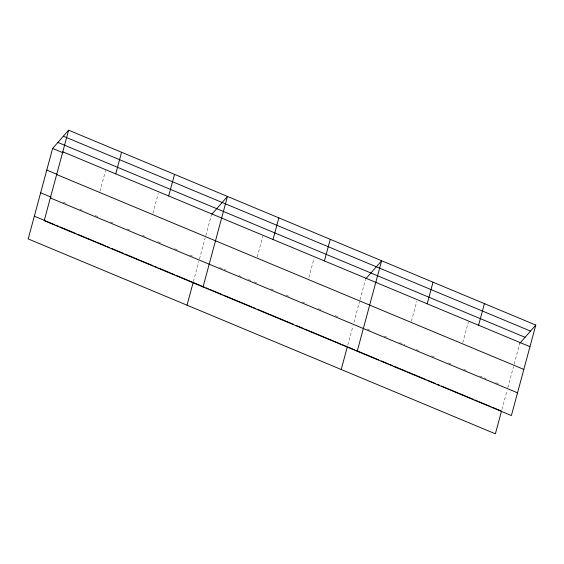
<?xml version="1.0" encoding="UTF-8"?>
<svg xmlns="http://www.w3.org/2000/svg" width="564" height="564" viewBox="0 0 564 564"><rect width="100%" height="100%" fill="white"/><g stroke="black" fill="none" stroke-linecap="round" stroke-linejoin="round"><path stroke-width="0.42" stroke-dasharray="2.82 2.11" d="M99.955 191.316L105.56 170.532M152.9 213.396L158.287 193.452M193.396 281.626L198.817 261.555M199.494 259.045L205.169 238.001M205.846 235.484L211.458 214.708M257.24 256.923L262.845 236.147M308.853 277.53L314.007 258.411M347.791 345.105L352.986 325.865M353.889 322.516L359.564 301.472M360.015 299.794L365.401 279.85M411.41 321.233L416.789 301.289M462.797 342.672L468.402 321.896M501.96 409.415L507.156 390.175M507.833 387.665L513.508 366.621M514.185 364.111L519.796 343.328M63.112 202.159L67.123 203.83M79.961 209.181L82.365 210.189M95.203 215.54L99.215 217.218M110.445 221.899L114.457 223.577M127.295 228.928L129.699 229.929M142.537 235.287L146.548 236.958M157.779 241.646L161.79 243.317M174.621 248.675L178.633 250.346M189.864 255.027L193.875 256.705M219.565 267.421L225.988 270.1M238.84 275.458L241.244 276.466M248.47 279.476L250.881 280.484M254.096 281.824L258.108 283.495M270.953 288.86L273.364 289.861M286.209 295.219L290.227 296.897M302.269 301.923L307.091 303.933M318.329 308.621L322.347 310.292M335.192 315.657L339.211 317.328M367.312 329.052L371.324 330.73M384.176 336.088L388.187 337.758M399.432 342.447L405.051 344.794M416.295 349.483L418.699 350.491M431.552 355.849L435.563 357.52M448.408 362.885L452.427 364.555M463.664 369.244L467.683 370.922M479.724 375.948L486.147 378.627M495.784 382.646L499.803 384.317"/><path stroke-width="0.85" d="M68.625 130.185L44.203 220.672L511.386 415.555L535.8 325.068L68.625 130.185L52.614 148.445L28.2 238.932L495.375 433.815L501.509 411.085L492.682 407.398M115.74 173.881L121.57 152.273M168.685 195.969L174.516 174.361M187.044 305.194L193.17 282.465M203.047 286.928L227.461 196.448L211.986 214.108M273.018 239.496L278.849 217.88M324.413 260.928L330.243 239.319M341.213 369.505L347.339 346.775L342.524 344.766M357.216 351.238L381.631 260.758L365.627 279.018M427.188 303.806L433.018 282.197M478.582 325.238L484.413 303.629M519.796 343.328L535.8 325.068M63.337 136.213L530.52 331.096M57.895 142.424L525.077 337.307M62.787 151.794L529.97 346.677M52.614 148.445L63.041 152.795M46.784 170.06L57.211 174.41M56.661 174.523L523.836 369.406M40.65 192.782L51.077 197.139M50.337 197.943L517.519 392.826M34.334 216.202L54.391 224.571M55.991 225.24L58.402 226.242M60.003 226.911L76.048 233.602M77.656 234.272L86.475 237.952M87.279 238.29L96.106 241.97M97.706 242.64L105.729 245.989M107.336 246.658L109.74 247.659M111.348 248.329L123.382 253.349M124.982 254.019L139.421 260.039M140.225 260.378L153.063 265.729M154.67 266.398L157.074 267.406M158.674 268.076L174.72 274.767M176.328 275.436L204.415 287.154M206.022 287.823L208.426 288.824M210.034 289.494L222.082 294.521M223.689 295.191L251.791 306.915M253.398 307.584L255.802 308.593M257.41 309.262L293.541 324.335M295.952 325.336L303.178 328.354M304.786 329.023L307.197 330.025M308.797 330.694L340.917 344.096M348.143 347.107L354.566 349.793M356.173 350.463L378.656 359.839M381.067 360.84L388.293 363.858M389.9 364.527L392.311 365.535M393.912 366.205L398.734 368.214M399.538 368.546L405.96 371.225M407.568 371.895L426.031 379.6M427.639 380.27L435.669 383.619M437.276 384.288L439.68 385.297M441.288 385.966L450.121 389.646M450.925 389.985L473.407 399.361M475.015 400.031L477.419 401.039M479.026 401.709L487.056 405.058M488.664 405.727L491.075 406.729"/></g></svg>
